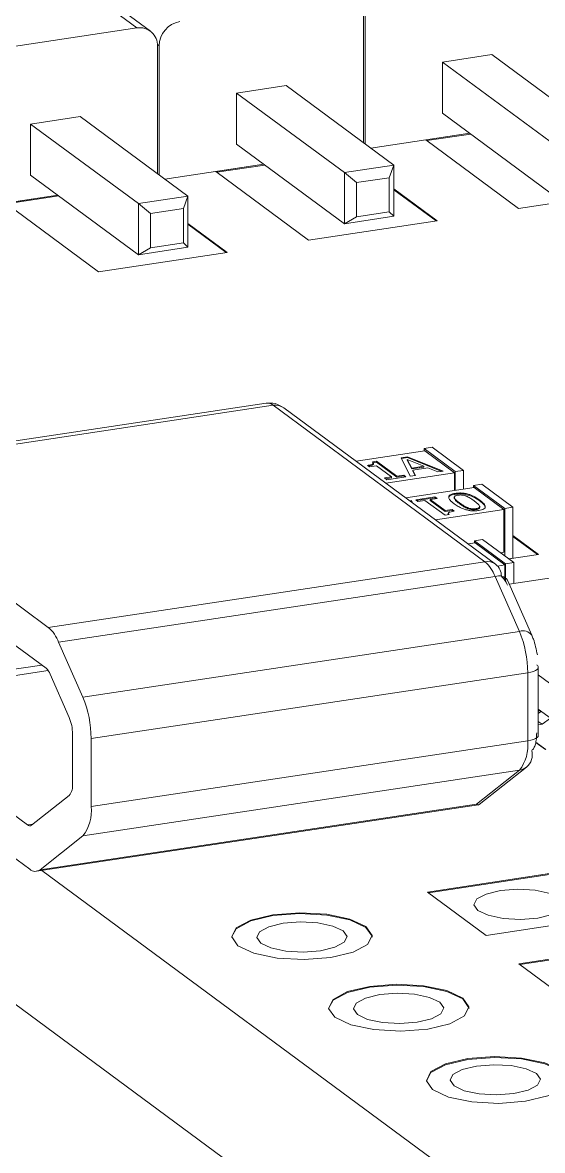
# Model space of a CAD drawing. Header units: millimetres. Extents: x 30 to 313, y 16 to 167.
# Drawn here: x 160.19 to 163.07, y 120 to 126.24 of the extents above; entities that cross this region are included whole.
import ezdxf

# ---------------------------------------------------------------- set-up
doc = ezdxf.new("R2010")
doc.units = ezdxf.units.MM

msp = doc.modelspace()

# ---------------------------------------------------------------- linework, layer by layer
at = {"color": 7, "linetype": 'Continuous', "lineweight": 15}
for p, q in [((160.8268, 126.2094), (160.3125, 126.5892)), ((160.9011, 126.1921), (160.3868, 126.5719)), ((162.08, 126.2801), (162.08, 125.5741)), ((162.0892, 125.5674), (162.0892, 126.2815)), ((159.9245, 126.0736), (160.8268, 126.2094)), ((160.9407, 126.1087), (160.9407, 125.4027)), ((160.9499, 125.3959), (160.9499, 126.1101)), ((162.791, 126.0618), (162.5175, 126.0207)), ((162.5175, 126.0207), (162.5175, 125.7379)), ((163.1141, 125.5802), (162.5175, 126.0207)), ((162.791, 126.0618), (163.3876, 125.6213)), ((161.6517, 125.8904), (161.3782, 125.8493)), ((161.6517, 125.8904), (162.2483, 125.4499)), ((161.3782, 125.8493), (161.3782, 125.5664)), ((161.9748, 125.4087), (161.3782, 125.8493)), ((160.5124, 125.719), (160.2389, 125.6778)), ((160.5124, 125.719), (161.109, 125.2785)), ((163.1141, 125.2973), (162.5175, 125.7379)), ((160.8355, 125.2373), (160.2389, 125.6778)), ((160.2389, 125.6778), (160.2389, 125.395)), ((162.1205, 125.5443), (162.6681, 125.6267)), ((162.4251, 125.5896), (162.6686, 125.6263)), ((162.9389, 125.2102), (162.4251, 125.5896)), ((162.4304, 125.5857), (162.6739, 125.6224)), ((161.9748, 125.1259), (161.3782, 125.5664)), ((160.9812, 125.3728), (161.5288, 125.4552)), ((161.263, 125.4148), (161.5293, 125.4549)), ((160.8355, 124.9545), (160.2389, 125.395)), ((161.7768, 125.0353), (161.263, 125.4148)), ((161.2683, 125.4109), (161.5346, 125.4509)), ((161.9748, 125.4087), (162.2483, 125.4499)), ((162.041, 125.3533), (161.9748, 125.4087)), ((161.9748, 125.1259), (161.9748, 125.4087)), ((162.2483, 125.4499), (162.2233, 125.3807)), ((162.2483, 125.4499), (162.2483, 125.167)), ((162.2233, 125.3807), (162.041, 125.3533)), ((162.041, 125.1647), (162.041, 125.3533)), ((162.2233, 125.3807), (162.2233, 125.1921)), ((159.8419, 125.2014), (160.3895, 125.2838)), ((160.1009, 125.2399), (160.39, 125.2834)), ((160.1062, 125.236), (160.3953, 125.2795)), ((160.8355, 125.2373), (161.109, 125.2785)), ((161.109, 125.2785), (161.084, 125.2093)), ((161.109, 125.2785), (161.109, 124.9956)), ((162.2483, 125.3191), (162.4876, 125.1423)), ((162.4823, 125.1415), (162.2483, 125.3143)), ((163.6497, 125.3172), (162.9389, 125.2102)), ((160.6148, 124.8605), (160.1009, 125.2399)), ((160.8355, 124.9545), (160.8355, 125.2373)), ((160.9017, 125.1818), (160.8355, 125.2373)), ((161.084, 125.2093), (160.9017, 125.1818)), ((161.084, 125.2093), (161.084, 125.0207)), ((160.9017, 124.9933), (160.9017, 125.1818)), ((162.4876, 125.1423), (161.7768, 125.0353)), ((162.2483, 125.167), (161.9748, 125.1259)), ((162.041, 125.1647), (161.9748, 125.1259)), ((162.2233, 125.1921), (162.041, 125.1647)), ((162.2483, 125.167), (162.2233, 125.1921)), ((161.109, 125.1274), (161.3255, 124.9674)), ((161.3202, 124.9666), (161.109, 125.1227)), ((161.084, 125.0207), (160.9017, 124.9933)), ((161.109, 124.9956), (161.084, 125.0207)), ((161.3255, 124.9674), (160.6148, 124.8605)), ((161.109, 124.9956), (160.8355, 124.9545)), ((160.9017, 124.9933), (160.8355, 124.9545)), ((161.5427, 124.1326), (159.1274, 123.7692)), ((161.5799, 124.1211), (159.1646, 123.7576)), ((162.7519, 123.2556), (161.5799, 124.1211)), ((162.8113, 123.2418), (161.6393, 124.1072)), ((162.0391, 123.812), (162.4198, 123.8693)), ((162.2888, 123.8313), (162.3247, 123.8367)), ((162.3384, 123.7291), (162.2888, 123.8313)), ((162.3247, 123.832), (162.2909, 123.827)), ((162.3247, 123.8367), (162.5219, 123.7567)), ((162.3247, 123.832), (162.3247, 123.8367)), ((162.5134, 123.7554), (162.3247, 123.832)), ((162.4156, 123.8818), (162.4612, 123.8886)), ((162.4156, 123.8687), (162.4156, 123.8818)), ((162.4156, 123.8818), (162.5884, 123.7542)), ((162.5843, 123.7478), (162.4198, 123.8693)), ((162.634, 123.761), (162.4612, 123.8886)), ((162.1137, 123.78), (162.1024, 123.7884)), ((162.1533, 123.786), (162.1137, 123.78)), ((162.1301, 123.8078), (162.153, 123.8113)), ((162.153, 123.8066), (162.1301, 123.8031)), ((162.1351, 123.7959), (162.1351, 123.8006)), ((162.153, 123.8113), (162.2642, 123.7291)), ((162.153, 123.8066), (162.153, 123.8113)), ((162.2642, 123.7244), (162.153, 123.8066)), ((162.2361, 123.7249), (162.1533, 123.786)), ((162.3225, 123.8218), (162.3225, 123.817)), ((162.3473, 123.7736), (162.3225, 123.8218)), ((162.3225, 123.8218), (162.4149, 123.7837)), ((162.3225, 123.817), (162.3473, 123.7688)), ((162.4149, 123.7837), (162.3473, 123.7736)), ((162.3473, 123.7688), (162.4149, 123.779)), ((162.3473, 123.7688), (162.3473, 123.7736)), ((162.4371, 123.7746), (162.3531, 123.762)), ((162.4149, 123.7837), (162.4149, 123.779)), ((162.4913, 123.7521), (162.4371, 123.7746)), ((159.1646, 123.7576), (160.3366, 122.8922)), ((162.1964, 123.7189), (162.2361, 123.7249)), ((162.209, 123.7096), (162.1964, 123.7189)), ((162.2361, 123.7202), (162.2017, 123.715)), ((162.5843, 123.7478), (162.2037, 123.6905)), ((162.3156, 123.7257), (162.209, 123.7096)), ((162.2361, 123.7202), (162.2361, 123.7249)), ((162.2642, 123.7291), (162.303, 123.735)), ((162.303, 123.7303), (162.2642, 123.7244)), ((162.2642, 123.7244), (162.2642, 123.7291)), ((162.303, 123.735), (162.3156, 123.7257)), ((162.303, 123.735), (162.303, 123.7303)), ((162.3103, 123.7249), (162.303, 123.7303)), ((162.3679, 123.7335), (162.3384, 123.7291)), ((162.3531, 123.762), (162.3679, 123.7335)), ((162.3531, 123.7573), (162.3531, 123.762)), ((162.3656, 123.7332), (162.3531, 123.7573)), ((162.5219, 123.7567), (162.4913, 123.7521)), ((162.5843, 123.6493), (162.5843, 123.7478)), ((162.634, 123.761), (162.5884, 123.7542)), ((162.5884, 123.7542), (162.5884, 123.6499)), ((162.634, 123.6567), (162.634, 123.761)), ((162.3145, 123.6087), (162.693, 123.6656)), ((162.7344, 123.6849), (162.6889, 123.6781)), ((162.8617, 123.5505), (162.6889, 123.6781)), ((162.6889, 123.6781), (162.6889, 123.665)), ((162.693, 123.6656), (162.8576, 123.5441)), ((162.7344, 123.6849), (162.9073, 123.5573)), ((162.3351, 123.5934), (162.3465, 123.5951)), ((162.3465, 123.5904), (162.3404, 123.5895)), ((162.3465, 123.5951), (162.3541, 123.5794)), ((162.3465, 123.5904), (162.3465, 123.5951)), ((162.3506, 123.582), (162.3465, 123.5904)), ((162.3693, 123.5986), (162.4759, 123.6146)), ((162.3819, 123.5893), (162.3693, 123.5986)), ((162.4759, 123.6099), (162.3746, 123.5947)), ((162.4207, 123.5951), (162.3819, 123.5893)), ((162.5319, 123.513), (162.4207, 123.5951)), ((162.4885, 123.6053), (162.4488, 123.5993)), ((162.4488, 123.5993), (162.5316, 123.5383)), ((162.4488, 123.5946), (162.4488, 123.5993)), ((162.5316, 123.5335), (162.4488, 123.5946)), ((162.4759, 123.6146), (162.4885, 123.6053)), ((162.4759, 123.6099), (162.4759, 123.6146)), ((162.4832, 123.6045), (162.4759, 123.6099)), ((162.5825, 123.6132), (162.5825, 123.6085)), ((162.5831, 123.6046), (162.5831, 123.6093)), ((162.5885, 123.6292), (162.5885, 123.6339)), ((162.6129, 123.5757), (162.6129, 123.5804)), ((162.7228, 123.5923), (162.7228, 123.597)), ((162.8576, 123.5441), (162.4791, 123.4871)), ((162.5316, 123.5383), (162.5712, 123.5442)), ((162.5712, 123.5395), (162.5316, 123.5335)), ((162.5316, 123.5335), (162.5316, 123.5383)), ((162.5498, 123.5236), (162.5498, 123.5189)), ((162.5512, 123.5159), (162.5501, 123.5189)), ((162.5712, 123.5442), (162.5825, 123.5359)), ((162.5712, 123.5395), (162.5712, 123.5442)), ((162.5773, 123.535), (162.5712, 123.5395)), ((162.6586, 123.5537), (162.6586, 123.549)), ((162.7033, 123.5444), (162.7033, 123.5491)), ((162.7234, 123.555), (162.7234, 123.5598)), ((162.8576, 123.3084), (162.8576, 123.5441)), ((162.9073, 123.5573), (162.8617, 123.5505)), ((162.8617, 123.2887), (162.8617, 123.5505)), ((162.9073, 123.5573), (162.9073, 123.2745)), ((163.1057, 118.6267), (156.5227, 123.4877)), ((159.177, 123.5127), (160.3241, 122.6657)), ((162.5547, 123.5164), (162.5319, 123.513)), ((162.8871, 123.1313), (164.734, 123.4092)), ((162.9073, 123.4001), (163.0487, 123.2957)), ((163.0434, 123.2949), (162.9073, 123.3954)), ((162.6598, 123.3537), (162.6983, 123.3595)), ((162.6941, 123.3719), (162.7397, 123.3788)), ((162.6941, 123.3719), (162.8669, 123.2443)), ((162.6941, 123.3589), (162.6941, 123.3719)), ((162.8628, 123.238), (162.6983, 123.3595)), ((162.9125, 123.2512), (162.7397, 123.3788)), ((162.8576, 123.3084), (162.8389, 123.3056)), ((162.8854, 123.2712), (162.9073, 123.2745)), ((163.0487, 123.2957), (162.8855, 123.2712)), ((160.3366, 122.8922), (162.7519, 123.2556)), ((162.8628, 123.238), (162.8223, 123.2319)), ((162.8628, 123.1525), (162.8628, 123.238)), ((162.9125, 123.2512), (162.8669, 123.2443)), ((162.8669, 123.2443), (162.8669, 123.145)), ((162.9125, 123.1351), (162.9125, 123.2512)), ((160.3937, 122.8105), (162.809, 123.1739)), ((162.943, 122.8703), (162.809, 123.1739)), ((163.0116, 122.849), (162.8776, 123.1527)), ((160.5277, 122.5068), (162.943, 122.8703)), ((160.5277, 122.5068), (160.3937, 122.8105)), ((163.0476, 122.2944), (163.0476, 122.6707)), ((160.347, 122.633), (160.4523, 122.3944)), ((160.5735, 122.2769), (162.9888, 122.6403)), ((162.9888, 122.6403), (162.9888, 122.2641)), ((163.4513, 122.3309), (163.0476, 122.629)), ((160.2213, 121.7988), (159.2799, 122.494)), ((163.4513, 122.1423), (163.0476, 122.4404)), ((163.0573, 122.4333), (163.0476, 122.4264)), ((163.0645, 122.428), (163.0476, 122.4159)), ((163.0476, 122.3715), (163.0685, 122.3561)), ((163.0685, 122.3561), (163.0476, 122.3529)), ((163.0685, 122.3561), (163.1159, 122.39)), ((160.4706, 122.3024), (160.4706, 122.027)), ((160.5735, 122.2769), (160.5735, 121.9006)), ((159.2674, 122.2675), (160.2337, 121.5539)), ((160.5735, 121.9006), (162.9888, 122.2641)), ((163.0357, 122.2537), (163.0415, 122.2546)), ((163.0872, 122.2157), (163.0357, 122.2537)), ((163.0427, 122.25), (163.041, 122.2498)), ((163.0427, 122.25), (163.0888, 122.216)), ((162.943, 122.1018), (160.5277, 121.7383)), ((162.943, 122.1018), (162.7061, 121.9148)), ((162.7202, 121.9119), (162.9821, 122.1186)), ((160.4523, 121.9621), (160.2441, 121.7978)), ((160.2709, 121.5424), (162.7168, 121.9105)), ((162.7061, 121.9148), (160.2908, 121.5514)), ((160.5277, 121.7383), (160.2908, 121.5514)), ((163.1057, 119.4752), (160.3002, 121.5468)), ((162.4348, 121.4279), (163.1335, 121.5331)), ((163.1335, 121.5284), (162.4401, 121.424)), ((162.76, 121.1879), (162.4348, 121.4279)), ((163.4586, 121.293), (162.76, 121.1879)), ((162.9405, 121.0301), (163.6667, 121.1393)), ((163.6667, 121.1346), (162.9458, 121.0262)), ((163.276, 120.7823), (162.9405, 121.0301))]:
    msp.add_line(p, q, dxfattribs=at)
at = {"color": 8, "linetype": 'Continuous', "lineweight": 15}
for p, q in [((160.9499, 126.1101), (160.9405, 126.117)), ((159.2571, 122.5267), (160.2999, 122.6836)), ((159.2799, 122.494), (160.336, 122.6529)), ((160.2511, 121.8033), (160.2213, 121.7988))]:
    msp.add_line(p, q, dxfattribs=at)
at = {"color": 8, "linetype": 'Continuous', "lineweight": 15, "flags": 128}
for points in [[(163.0476, 122.6707), (163.0463, 122.6652), (163.0412, 122.6589), (163.0325, 122.6531), (163.0205, 122.6479), (163.0058, 122.6436), (162.9888, 122.6403)], [(163.0476, 122.2944), (163.0463, 122.289), (163.0412, 122.2827), (163.0325, 122.2768), (163.0205, 122.2716), (163.0058, 122.2673), (162.9888, 122.2641)]]:
    msp.add_lwpolyline(points, dxfattribs=at)
at = {"color": 7, "linetype": 'Continuous', "lineweight": 15, "flags": 128}
for points in [[(163.1692, 121.394), (163.1912, 121.3623), (163.1752, 121.3303), (163.1236, 121.3027), (163.0442, 121.2838), (162.9492, 121.2764), (162.8529, 121.2818), (162.7702, 121.299), (162.7135, 121.3254), (162.6915, 121.3571), (162.7075, 121.3892), (162.7591, 121.4168), (162.8385, 121.4357), (162.9335, 121.443), (163.0297, 121.4377), (163.1125, 121.4205), (163.1692, 121.394)], [(162.1282, 121.1789), (162.128, 121.183), (162.0938, 121.2322), (162.0056, 121.2733), (161.877, 121.3001), (161.7274, 121.3084), (161.5797, 121.297), (161.4563, 121.2676), (161.3761, 121.2247), (161.351, 121.1789)], [(161.3854, 121.1303), (161.3512, 121.1796), (161.3761, 121.2294), (161.4563, 121.2723), (161.5797, 121.3017), (161.7274, 121.3131), (161.877, 121.3048), (162.0056, 121.278), (162.0938, 121.2369), (162.128, 121.1877), (162.1031, 121.1378), (162.0229, 121.0949), (161.8995, 121.0656), (161.7518, 121.0541), (161.6022, 121.0624), (161.4735, 121.0892), (161.3854, 121.1303)], [(161.9674, 121.2132), (161.9895, 121.1815), (161.9734, 121.1494), (161.9218, 121.1219), (161.8424, 121.1029), (161.7474, 121.0956), (161.6512, 121.1009), (161.5684, 121.1182), (161.5117, 121.1446), (161.4897, 121.1763), (161.5057, 121.2084), (161.5574, 121.236), (161.6367, 121.2549), (161.7318, 121.2622), (161.828, 121.2569), (161.9107, 121.2396), (161.9674, 121.2132)], [(162.6643, 120.7831), (162.6641, 120.7871), (162.6299, 120.8364), (162.5417, 120.8775), (162.4131, 120.9042), (162.2635, 120.9125), (162.1158, 120.9011), (161.9924, 120.8717), (161.9121, 120.8289), (161.887, 120.7831)], [(161.9215, 120.7345), (161.8872, 120.7837), (161.9121, 120.8336), (161.9924, 120.8765), (162.1158, 120.9058), (162.2635, 120.9172), (162.4131, 120.9089), (162.5417, 120.8822), (162.6299, 120.8411), (162.6641, 120.7918), (162.6392, 120.742), (162.5589, 120.6991), (162.4355, 120.6697), (162.2878, 120.6583), (162.1383, 120.6666), (162.0096, 120.6934), (161.9215, 120.7345)], [(162.5023, 120.8182), (162.5243, 120.7866), (162.5083, 120.7545), (162.4567, 120.7269), (162.3773, 120.708), (162.2823, 120.7007), (162.1861, 120.706), (162.1033, 120.7232), (162.0466, 120.7497), (162.0246, 120.7813), (162.0406, 120.8134), (162.0922, 120.841), (162.1716, 120.8599), (162.2666, 120.8672), (162.3628, 120.8619), (162.4456, 120.8447), (162.5023, 120.8182)], [(163.2058, 120.3831), (163.2057, 120.3872), (163.1714, 120.4364), (163.0833, 120.4776), (162.9546, 120.5043), (162.8051, 120.5126), (162.6573, 120.5012), (162.534, 120.4718), (162.4537, 120.4289), (162.4286, 120.3831)], [(162.463, 120.3346), (162.4288, 120.3838), (162.4537, 120.4337), (162.534, 120.4765), (162.6573, 120.5059), (162.8051, 120.5173), (162.9546, 120.509), (163.0833, 120.4823), (163.1714, 120.4412), (163.2057, 120.3919), (163.1807, 120.3421), (163.1005, 120.2992), (162.9771, 120.2698), (162.8294, 120.2584), (162.6798, 120.2667), (162.5512, 120.2934), (162.463, 120.3346)], [(163.0372, 120.4233), (163.0592, 120.3916), (163.0432, 120.3595), (162.9916, 120.3319), (162.9122, 120.313), (162.8172, 120.3057), (162.7209, 120.311), (162.6382, 120.3282), (162.5815, 120.3547), (162.5594, 120.3864), (162.5755, 120.4185), (162.6271, 120.446), (162.7065, 120.4649), (162.8015, 120.4723), (162.8977, 120.4669), (162.9805, 120.4497), (163.0372, 120.4233)]]:
    msp.add_lwpolyline(points, dxfattribs=at)
at = {"color": 7, "linetype": 'Continuous', "lineweight": 15}
for centre, radius, start, end in [((160.843, 126.1129), 0.0978, 357.51574, 99.53428), ((161.0887, 126.1084), 0.1389, 100.34675, 179.32726), ((162.6172, 123.1008), 0.2053, 20.87388, 48.97265), ((162.7616, 123.1772), 0.0815, 358.46904, 52.40921), ((162.8288, 123.1163), 0.061, 36.70215, 108.95007), ((160.2019, 122.7373), 0.2053, 20.87388, 48.97265), ((162.3935, 122.6413), 0.5953, 359.908, 22.62353), ((160.2702, 122.6038), 0.0821, 20.87388, 48.97265), ((163.0308, 122.6696), 0.0168, 3.81669, 61.88812), ((159.9782, 122.2778), 0.5953, 359.908, 22.62353), ((160.2325, 122.3028), 0.2381, 359.908, 22.62353), ((162.769, 122.2385), 0.2213, 321.84108, 6.63826), ((162.9251, 122.1873), 0.0893, 309.64428, 15.22457), ((160.3827, 122.0168), 0.0885, 321.84108, 6.63826), ((160.3537, 121.8751), 0.2213, 321.84108, 6.63826), ((160.2333, 121.8119), 0.0178, 227.39248, 307.49932), ((160.2638, 121.5866), 0.0444, 227.39248, 307.49932)]:
    msp.add_arc(centre, radius, start, end, dxfattribs=at)
at = {"color": 8, "linetype": 'Continuous', "lineweight": 15}
for centre, radius, start, end in [((161.5478, 124.0833), 0.0496, 49.67398, 95.92718), ((161.593, 124.0432), 0.079, 54.19068, 99.58629), ((162.7651, 123.1777), 0.079, 54.19068, 99.58629), ((162.9628, 122.8127), 0.0608, 36.43212, 108.9963), ((162.931, 122.1835), 0.0826, 278.3004, 308.17497)]:
    msp.add_arc(centre, radius, start, end, dxfattribs=at)
at = {"color": 7, "linetype": 'Continuous', "lineweight": 15}
for points, knots in [([(161.6391, 124.1072), (161.6238, 124.1167), (161.5948, 124.1346), (161.5594, 124.1331), (161.5429, 124.1323)], [0, 0, 0, 0, 0.530637, 1, 1, 1, 1]), ([(162.1024, 123.7884), (162.1054, 123.7888), (162.1144, 123.7903), (162.1256, 123.7929), (162.1336, 123.7966), (162.1358, 123.8004), (162.134, 123.8043), (162.1313, 123.8068), (162.1301, 123.8078)], [0, 0, 0, 0, 0.134474, 0.405846, 0.539522, 0.674346, 0.866739, 1, 1, 1, 1]), ([(162.1348, 123.7959), (162.1349, 123.7957), (162.1354, 123.7944), (162.1336, 123.7921), (162.1275, 123.7889), (162.1182, 123.7864), (162.1105, 123.7851), (162.1075, 123.7846)], [0, 0, 0, 0, 0.045858, 0.24318, 0.441082, 0.781858, 1, 1, 1, 1]), ([(162.5525, 123.615), (162.5524, 123.6162), (162.5519, 123.6196), (162.5582, 123.6252), (162.5708, 123.6307), (162.5827, 123.6328), (162.5885, 123.6339)], [0, 0, 0, 0, 0.145449, 0.435289, 0.726989, 1, 1, 1, 1]), ([(162.5885, 123.6292), (162.5855, 123.6287), (162.5765, 123.6272), (162.5637, 123.6234), (162.5538, 123.6174), (162.5527, 123.6129), (162.5522, 123.6107)], [0, 0, 0, 0, 0.143169, 0.432888, 0.717453, 1, 1, 1, 1]), ([(162.583, 123.5759), (162.5817, 123.5769), (162.5749, 123.582), (162.5651, 123.5901), (162.5569, 123.5996), (162.552, 123.6063), (162.5524, 123.61), (162.5525, 123.6113)], [0, 0, 0, 0, 0.08979, 0.449192, 0.70312, 0.896354, 1, 1, 1, 1]), ([(162.5831, 123.6046), (162.5825, 123.6057), (162.5819, 123.607), (162.5827, 123.6083), (162.5828, 123.6085)], [0, 0, 0, 0, 0.851795, 1, 1, 1, 1]), ([(162.5831, 123.6093), (162.5828, 123.6104), (162.5819, 123.6134), (162.5838, 123.6177), (162.5905, 123.6212), (162.5969, 123.6229), (162.6011, 123.6236), (162.6022, 123.6238)], [0, 0, 0, 0, 0.196073, 0.534294, 0.729245, 0.923916, 1, 1, 1, 1]), ([(162.6129, 123.5804), (162.6116, 123.5814), (162.6048, 123.5865), (162.5958, 123.5938), (162.5869, 123.6024), (162.5844, 123.607), (162.5831, 123.6093)], [0, 0, 0, 0, 0.108616, 0.543257, 0.770536, 1, 1, 1, 1]), ([(162.6129, 123.5757), (162.6116, 123.5767), (162.6048, 123.5818), (162.5958, 123.5891), (162.5869, 123.5977), (162.5844, 123.6023), (162.5831, 123.6046)], [0, 0, 0, 0, 0.1086164, 0.5432568, 0.7705362, 1, 1, 1, 1]), ([(162.5885, 123.6339), (162.5916, 123.6343), (162.601, 123.6356), (162.618, 123.6363), (162.6398, 123.6345), (162.6595, 123.63), (162.6813, 123.6221), (162.7027, 123.6111), (162.716, 123.6017), (162.7228, 123.597)], [0, 0, 0, 0, 0.051723, 0.156365, 0.260044, 0.391983, 0.519057, 0.757191, 1, 1, 1, 1]), ([(162.7228, 123.5923), (162.7214, 123.5933), (162.7144, 123.5983), (162.7025, 123.6061), (162.6866, 123.6146), (162.6698, 123.6218), (162.6515, 123.6277), (162.6287, 123.6311), (162.6077, 123.6315), (162.5948, 123.6299), (162.5885, 123.6292)], [0, 0, 0, 0, 0.051617, 0.258231, 0.404859, 0.515793, 0.68359, 0.789785, 0.896642, 1, 1, 1, 1]), ([(162.6022, 123.6238), (162.6054, 123.6242), (162.6117, 123.625), (162.622, 123.6249), (162.6336, 123.6234), (162.642, 123.6211), (162.6469, 123.6193), (162.6481, 123.6188)], [0, 0, 0, 0, 0.193409, 0.38816, 0.574675, 0.898968, 1, 1, 1, 1]), ([(162.6586, 123.5537), (162.6565, 123.5546), (162.6457, 123.5589), (162.6305, 123.5679), (162.6189, 123.5761), (162.6129, 123.5804)], [0, 0, 0, 0, 0.10841, 0.543796, 1, 1, 1, 1]), ([(162.6481, 123.6188), (162.6502, 123.618), (162.661, 123.6137), (162.6758, 123.6048), (162.6871, 123.5966), (162.6928, 123.5925)], [0, 0, 0, 0, 0.109873, 0.551569, 1, 1, 1, 1]), ([(162.6928, 123.5925), (162.6942, 123.5915), (162.701, 123.5864), (162.7099, 123.5791), (162.719, 123.5705), (162.7216, 123.5659), (162.7229, 123.5636)], [0, 0, 0, 0, 0.108661, 0.543469, 0.77068, 1, 1, 1, 1]), ([(162.7228, 123.597), (162.7241, 123.596), (162.7309, 123.5909), (162.7404, 123.5828), (162.7494, 123.5733), (162.7522, 123.5678), (162.7534, 123.5655)], [0, 0, 0, 0, 0.10032, 0.501859, 0.784346, 1, 1, 1, 1]), ([(162.7534, 123.5595), (162.7531, 123.5605), (162.7518, 123.5667), (162.741, 123.5778), (162.7289, 123.5874), (162.7228, 123.5923)], [0, 0, 0, 0, 0.0922234, 0.5416939, 1, 1, 1, 1]), ([(162.5825, 123.5359), (162.5795, 123.5354), (162.5704, 123.534), (162.5593, 123.5313), (162.5513, 123.5276), (162.5491, 123.5238), (162.5509, 123.52), (162.5536, 123.5174), (162.5547, 123.5164)], [0, 0, 0, 0, 0.134474, 0.405846, 0.539522, 0.674346, 0.866739, 1, 1, 1, 1]), ([(162.717, 123.539), (162.714, 123.5385), (162.7046, 123.5373), (162.6876, 123.5366), (162.6659, 123.5384), (162.6462, 123.5429), (162.6243, 123.5509), (162.6029, 123.5619), (162.5897, 123.5712), (162.583, 123.5759)], [0, 0, 0, 0, 0.051818, 0.156698, 0.258914, 0.392217, 0.522088, 0.758756, 1, 1, 1, 1]), ([(162.6586, 123.549), (162.6565, 123.5499), (162.6457, 123.5541), (162.6305, 123.5632), (162.6189, 123.5714), (162.6129, 123.5757)], [0, 0, 0, 0, 0.10841, 0.543796, 1, 1, 1, 1]), ([(162.7033, 123.5491), (162.7002, 123.5487), (162.6938, 123.5479), (162.6836, 123.548), (162.6721, 123.5495), (162.6641, 123.5517), (162.6594, 123.5534), (162.6586, 123.5537)], [0, 0, 0, 0, 0.199391, 0.400258, 0.588172, 0.928597, 1, 1, 1, 1]), ([(162.7033, 123.5444), (162.7002, 123.544), (162.6938, 123.5432), (162.6836, 123.5433), (162.6721, 123.5448), (162.6641, 123.547), (162.6594, 123.5487), (162.6586, 123.549)], [0, 0, 0, 0, 0.199391, 0.400258, 0.588172, 0.928597, 1, 1, 1, 1]), ([(162.7229, 123.5636), (162.7232, 123.5625), (162.7239, 123.5597), (162.7223, 123.5557), (162.7168, 123.5522), (162.7101, 123.5502), (162.7052, 123.5494), (162.7033, 123.5491)], [0, 0, 0, 0, 0.194605, 0.487414, 0.683324, 0.879469, 1, 1, 1, 1]), ([(162.7232, 123.5551), (162.7228, 123.5535), (162.7222, 123.5509), (162.7167, 123.5475), (162.7101, 123.5455), (162.7052, 123.5447), (162.7033, 123.5444)], [0, 0, 0, 0, 0.340297, 0.592435, 0.844875, 1, 1, 1, 1]), ([(162.7534, 123.5616), (162.7539, 123.5592), (162.7548, 123.5545), (162.7479, 123.5477), (162.735, 123.5422), (162.7229, 123.54), (162.717, 123.539)], [0, 0, 0, 0, 0.257216, 0.507629, 0.7596, 1, 1, 1, 1]), ([(163.0423, 122.7398), (163.0364, 122.7703), (163.0288, 122.809), (163.0145, 122.8418), (163.0115, 122.8487)], [0, 0, 0, 0, 0.7892981, 1, 1, 1, 1]), ([(163.0388, 122.3082), (163.0384, 122.2969), (163.0377, 122.2742), (163.0319, 122.246), (163.0234, 122.2231), (163.0153, 122.2149), (163.0113, 122.2108)], [0, 0, 0, 0, 0.249227, 0.499953, 0.749235, 1, 1, 1, 1]), ([(162.7197, 121.9124), (162.7196, 121.912), (162.7184, 121.9062), (162.7116, 121.9106), (162.7063, 121.9147), (162.7061, 121.9148)], [0, 0, 0, 0, 0.060915, 0.974269, 1, 1, 1, 1])]:
    msp.add_open_spline(points, degree=3, knots=knots, dxfattribs=at)
msp.add_open_spline([(162.8773, 123.126), (162.872, 123.1369), (162.8613, 123.1586), (162.8492, 123.1696), (162.8431, 123.1751)], degree=3, dxfattribs=at)

doc.saveas('drawing.dxf')
